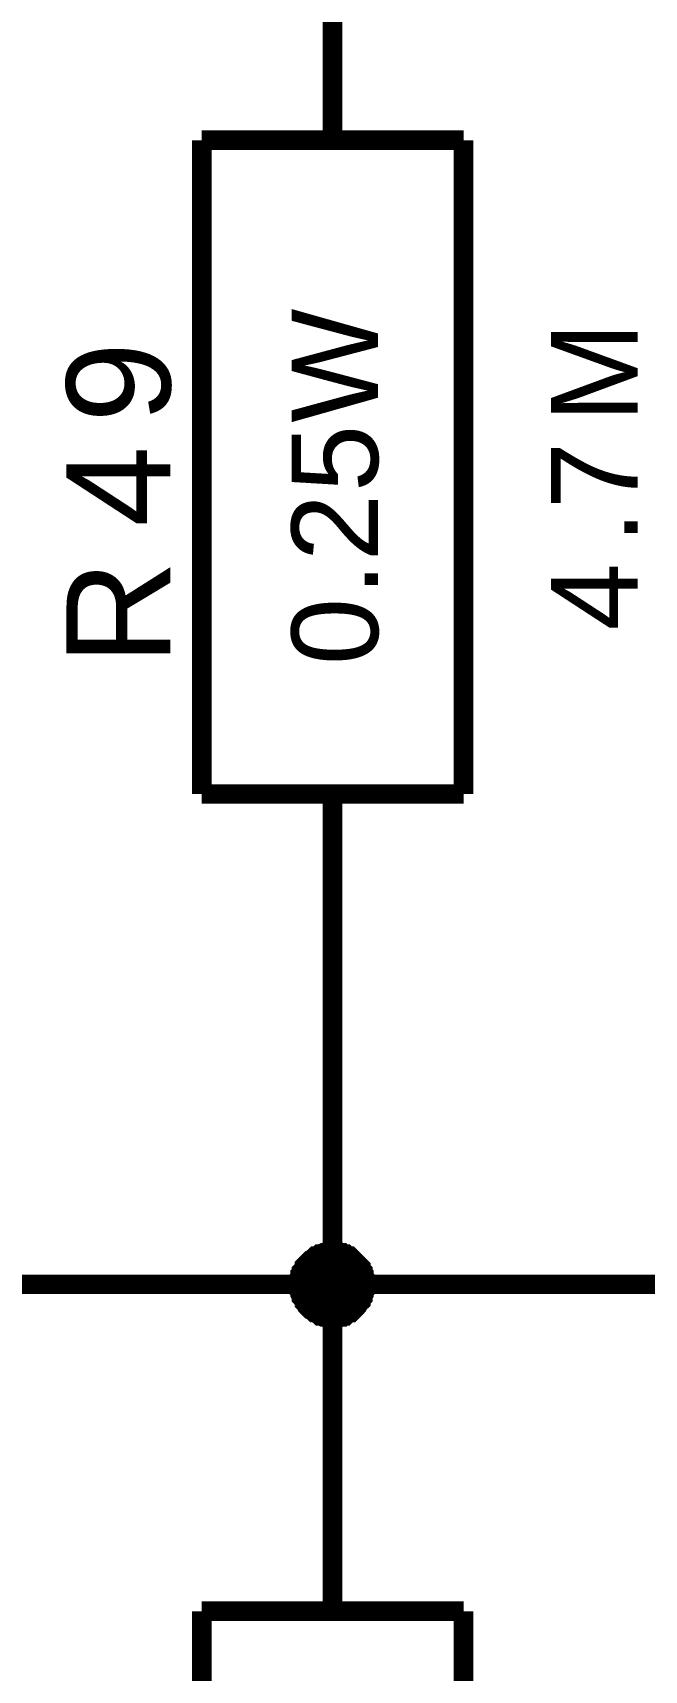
# Model space of a CAD drawing. Header units: millimetres. Extents: x -2024 to 917, y -725 to 13.
# Drawn here: x 397.53 to 406.88, y -192.19 to -167.14 of the extents above; entities that cross this region are included whole.
import ezdxf

# ---------------------------------------------------------------- set-up
doc = ezdxf.new("R2010")
doc.units = ezdxf.units.MM
doc.layers.add('Sheet', color=255, linetype='Continuous')
doc.styles.get("Standard").update_dxf_attribs({"font": 'arial.ttf'})

msp = doc.modelspace()

# ---------------------------------------------------------------- linework, layer by layer
at = {"layer": 'Sheet'}
for points, const_width in [([(402.115, -168.783), (402.115, -166.283)], 0.3), ([(400.113, -168.783), (404.118, -168.783)], 0.3), ([(400.113, -178.785), (400.113, -168.783)], 0.3), ([(404.118, -178.785), (404.118, -168.783)], 0.3), ([(400.113, -178.785), (404.118, -178.785)], 0.3), ([(402.115, -178.785), (402.115, -181.285)], 0.3), ([(402.115, -186.286), (402.115, -181.285)], 0.3), ([(401.602, -186.286), (401.602, -186.253), (401.602, -186.236), (401.602, -186.203), (401.619, -186.186), (401.619, -186.153), (401.619, -186.137), (401.636, -186.12), (401.636, -186.087), (401.652, -186.071), (401.669, -186.054), (401.685, -186.021), (401.685, -186.004), (401.702, -185.988), (401.718, -185.971), (401.735, -185.955), (401.751, -185.938), (401.768, -185.922), (401.784, -185.905), (401.818, -185.888), (401.834, -185.872), (401.851, -185.855), (401.867, -185.855), (401.9, -185.839), (401.917, -185.822), (401.933, -185.822), (401.967, -185.806), (401.983, -185.806), (402.016, -185.806), (402.033, -185.789), (402.066, -185.789), (402.082, -185.789), (402.115, -185.789)], 0.3), ([(401.602, -186.286), (401.602, -186.253), (401.602, -186.236), (401.602, -186.203), (401.619, -186.186), (401.619, -186.153), (401.619, -186.137), (401.636, -186.12), (401.636, -186.087), (401.652, -186.071), (401.669, -186.054), (401.685, -186.021), (401.685, -186.004), (401.702, -185.988), (401.718, -185.971), (401.735, -185.955), (401.751, -185.938), (401.768, -185.922), (401.784, -185.905), (401.818, -185.888), (401.834, -185.872), (401.851, -185.855), (401.867, -185.855), (401.9, -185.839), (401.917, -185.822), (401.933, -185.822), (401.967, -185.806), (401.983, -185.806), (402.016, -185.806), (402.033, -185.789), (402.066, -185.789), (402.082, -185.789), (402.115, -185.789)], 0.3), ([(401.602, -186.286), (401.602, -186.253), (401.602, -186.236), (401.602, -186.203), (401.619, -186.186), (401.619, -186.153), (401.619, -186.137), (401.636, -186.12), (401.636, -186.087), (401.652, -186.071), (401.669, -186.054), (401.685, -186.021), (401.685, -186.004), (401.702, -185.988), (401.718, -185.971), (401.735, -185.955), (401.751, -185.938), (401.768, -185.922), (401.784, -185.905), (401.818, -185.888), (401.834, -185.872), (401.851, -185.855), (401.867, -185.855), (401.9, -185.839), (401.917, -185.822), (401.933, -185.822), (401.967, -185.806), (401.983, -185.806), (402.016, -185.806), (402.033, -185.789), (402.066, -185.789), (402.082, -185.789), (402.115, -185.789)], 0.3), ([(401.602, -186.286), (401.602, -186.253), (401.602, -186.236), (401.602, -186.203), (401.619, -186.186), (401.619, -186.153), (401.619, -186.137), (401.636, -186.12), (401.636, -186.087), (401.652, -186.071), (401.669, -186.054), (401.685, -186.021), (401.685, -186.004), (401.702, -185.988), (401.718, -185.971), (401.735, -185.955), (401.751, -185.938), (401.768, -185.922), (401.784, -185.905), (401.818, -185.888), (401.834, -185.872), (401.851, -185.855), (401.867, -185.855), (401.9, -185.839), (401.917, -185.822), (401.933, -185.822), (401.967, -185.806), (401.983, -185.806), (402.016, -185.806), (402.033, -185.789), (402.066, -185.789), (402.082, -185.789), (402.115, -185.789)], 0.3), ([(401.602, -186.286), (401.602, -186.253), (401.602, -186.236), (401.602, -186.203), (401.619, -186.186), (401.619, -186.153), (401.619, -186.137), (401.636, -186.12), (401.636, -186.087), (401.652, -186.071), (401.669, -186.054), (401.685, -186.021), (401.685, -186.004), (401.702, -185.988), (401.718, -185.971), (401.735, -185.955), (401.751, -185.938), (401.768, -185.922), (401.784, -185.905), (401.818, -185.888), (401.834, -185.872), (401.851, -185.855), (401.867, -185.855), (401.9, -185.839), (401.917, -185.822), (401.933, -185.822), (401.967, -185.806), (401.983, -185.806), (402.016, -185.806), (402.033, -185.789), (402.066, -185.789), (402.082, -185.789), (402.115, -185.789)], 0.3), ([(401.602, -186.286), (401.602, -186.253), (401.602, -186.236), (401.602, -186.203), (401.619, -186.186), (401.619, -186.153), (401.619, -186.137), (401.636, -186.12), (401.636, -186.087), (401.652, -186.071), (401.669, -186.054), (401.685, -186.021), (401.685, -186.004), (401.702, -185.988), (401.718, -185.971), (401.735, -185.955), (401.751, -185.938), (401.768, -185.922), (401.784, -185.905), (401.818, -185.888), (401.834, -185.872), (401.851, -185.855), (401.867, -185.855), (401.9, -185.839), (401.917, -185.822), (401.933, -185.822), (401.967, -185.806), (401.983, -185.806), (402.016, -185.806), (402.033, -185.789), (402.066, -185.789), (402.082, -185.789), (402.115, -185.789)], 0.3), ([(401.602, -186.286), (401.602, -186.253), (401.602, -186.236), (401.602, -186.203), (401.619, -186.186), (401.619, -186.153), (401.619, -186.137), (401.636, -186.12), (401.636, -186.087), (401.652, -186.071), (401.669, -186.054), (401.685, -186.021), (401.685, -186.004), (401.702, -185.988), (401.718, -185.971), (401.735, -185.955), (401.751, -185.938), (401.768, -185.922), (401.784, -185.905), (401.818, -185.888), (401.834, -185.872), (401.851, -185.855), (401.867, -185.855), (401.9, -185.839), (401.917, -185.822), (401.933, -185.822), (401.967, -185.806), (401.983, -185.806), (402.016, -185.806), (402.033, -185.789), (402.066, -185.789), (402.082, -185.789), (402.115, -185.789)], 0.0991), ([(401.602, -186.286), (401.602, -186.253), (401.602, -186.236), (401.602, -186.203), (401.619, -186.186), (401.619, -186.153), (401.619, -186.137), (401.636, -186.12), (401.636, -186.087), (401.652, -186.071), (401.669, -186.054), (401.685, -186.021), (401.685, -186.004), (401.702, -185.988), (401.718, -185.971), (401.735, -185.955), (401.751, -185.938), (401.768, -185.922), (401.784, -185.905), (401.818, -185.888), (401.834, -185.872), (401.851, -185.855), (401.867, -185.855), (401.9, -185.839), (401.917, -185.822), (401.933, -185.822), (401.967, -185.806), (401.983, -185.806), (402.016, -185.806), (402.033, -185.789), (402.066, -185.789), (402.082, -185.789), (402.115, -185.789)], 0.0991), ([(401.602, -186.286), (401.602, -186.253), (401.602, -186.236), (401.602, -186.203), (401.619, -186.186), (401.619, -186.153), (401.619, -186.137), (401.636, -186.12), (401.636, -186.087), (401.652, -186.071), (401.669, -186.054), (401.685, -186.021), (401.685, -186.004), (401.702, -185.988), (401.718, -185.971), (401.735, -185.955), (401.751, -185.938), (401.768, -185.922), (401.784, -185.905), (401.818, -185.888), (401.834, -185.872), (401.851, -185.855), (401.867, -185.855), (401.9, -185.839), (401.917, -185.822), (401.933, -185.822), (401.967, -185.806), (401.983, -185.806), (402.016, -185.806), (402.033, -185.789), (402.066, -185.789), (402.082, -185.789), (402.115, -185.789)], 0.0991), ([(401.602, -186.286), (401.602, -186.253), (401.602, -186.236), (401.602, -186.203), (401.619, -186.186), (401.619, -186.153), (401.619, -186.137), (401.636, -186.12), (401.636, -186.087), (401.652, -186.071), (401.669, -186.054), (401.685, -186.021), (401.685, -186.004), (401.702, -185.988), (401.718, -185.971), (401.735, -185.955), (401.751, -185.938), (401.768, -185.922), (401.784, -185.905), (401.818, -185.888), (401.834, -185.872), (401.851, -185.855), (401.867, -185.855), (401.9, -185.839), (401.917, -185.822), (401.933, -185.822), (401.967, -185.806), (401.983, -185.806), (402.016, -185.806), (402.033, -185.789), (402.066, -185.789), (402.082, -185.789), (402.115, -185.789)], 0.0991), ([(401.602, -186.286), (401.602, -186.253), (401.602, -186.236), (401.602, -186.203), (401.619, -186.186), (401.619, -186.153), (401.619, -186.137), (401.636, -186.12), (401.636, -186.087), (401.652, -186.071), (401.669, -186.054), (401.685, -186.021), (401.685, -186.004), (401.702, -185.988), (401.718, -185.971), (401.735, -185.955), (401.751, -185.938), (401.768, -185.922), (401.784, -185.905), (401.818, -185.888), (401.834, -185.872), (401.851, -185.855), (401.867, -185.855), (401.9, -185.839), (401.917, -185.822), (401.933, -185.822), (401.967, -185.806), (401.983, -185.806), (402.016, -185.806), (402.033, -185.789), (402.066, -185.789), (402.082, -185.789), (402.115, -185.789)], 0.0991), ([(401.602, -186.286), (401.602, -186.253), (401.602, -186.236), (401.602, -186.203), (401.619, -186.186), (401.619, -186.153), (401.619, -186.137), (401.636, -186.12), (401.636, -186.087), (401.652, -186.071), (401.669, -186.054), (401.685, -186.021), (401.685, -186.004), (401.702, -185.988), (401.718, -185.971), (401.735, -185.955), (401.751, -185.938), (401.768, -185.922), (401.784, -185.905), (401.818, -185.888), (401.834, -185.872), (401.851, -185.855), (401.867, -185.855), (401.9, -185.839), (401.917, -185.822), (401.933, -185.822), (401.967, -185.806), (401.983, -185.806), (402.016, -185.806), (402.033, -185.789), (402.066, -185.789), (402.082, -185.789), (402.115, -185.789)], 0.0991), ([(402.115, -185.789), (402.115, -185.789)], 0.3), ([(402.115, -185.789), (402.149, -185.789), (402.165, -185.789), (402.198, -185.789), (402.215, -185.806), (402.248, -185.806), (402.264, -185.806), (402.281, -185.822), (402.314, -185.822), (402.331, -185.839), (402.347, -185.855), (402.38, -185.855), (402.397, -185.872), (402.413, -185.888), (402.43, -185.905), (402.447, -185.922), (402.463, -185.938), (402.48, -185.955), (402.496, -185.971), (402.513, -185.988), (402.529, -186.004), (402.546, -186.021), (402.546, -186.054), (402.562, -186.071), (402.579, -186.087), (402.579, -186.12), (402.595, -186.137), (402.595, -186.153), (402.595, -186.186), (402.612, -186.203), (402.612, -186.236), (402.612, -186.253), (402.612, -186.286)], 0.3), ([(402.115, -185.789), (402.115, -185.789)], 0.3), ([(402.115, -185.789), (402.149, -185.789), (402.165, -185.789), (402.198, -185.789), (402.215, -185.806), (402.248, -185.806), (402.264, -185.806), (402.281, -185.822), (402.314, -185.822), (402.331, -185.839), (402.347, -185.855), (402.38, -185.855), (402.397, -185.872), (402.413, -185.888), (402.43, -185.905), (402.447, -185.922), (402.463, -185.938), (402.48, -185.955), (402.496, -185.971), (402.513, -185.988), (402.529, -186.004), (402.546, -186.021), (402.546, -186.054), (402.562, -186.071), (402.579, -186.087), (402.579, -186.12), (402.595, -186.137), (402.595, -186.153), (402.595, -186.186), (402.612, -186.203), (402.612, -186.236), (402.612, -186.253), (402.612, -186.286)], 0.3), ([(402.115, -185.789), (402.115, -185.789)], 0.3), ([(402.115, -185.789), (402.149, -185.789), (402.165, -185.789), (402.198, -185.789), (402.215, -185.806), (402.248, -185.806), (402.264, -185.806), (402.281, -185.822), (402.314, -185.822), (402.331, -185.839), (402.347, -185.855), (402.38, -185.855), (402.397, -185.872), (402.413, -185.888), (402.43, -185.905), (402.447, -185.922), (402.463, -185.938), (402.48, -185.955), (402.496, -185.971), (402.513, -185.988), (402.529, -186.004), (402.546, -186.021), (402.546, -186.054), (402.562, -186.071), (402.579, -186.087), (402.579, -186.12), (402.595, -186.137), (402.595, -186.153), (402.595, -186.186), (402.612, -186.203), (402.612, -186.236), (402.612, -186.253), (402.612, -186.286)], 0.3), ([(402.115, -185.789), (402.115, -185.789)], 0.3), ([(402.115, -185.789), (402.149, -185.789), (402.165, -185.789), (402.198, -185.789), (402.215, -185.806), (402.248, -185.806), (402.264, -185.806), (402.281, -185.822), (402.314, -185.822), (402.331, -185.839), (402.347, -185.855), (402.38, -185.855), (402.397, -185.872), (402.413, -185.888), (402.43, -185.905), (402.447, -185.922), (402.463, -185.938), (402.48, -185.955), (402.496, -185.971), (402.513, -185.988), (402.529, -186.004), (402.546, -186.021), (402.546, -186.054), (402.562, -186.071), (402.579, -186.087), (402.579, -186.12), (402.595, -186.137), (402.595, -186.153), (402.595, -186.186), (402.612, -186.203), (402.612, -186.236), (402.612, -186.253), (402.612, -186.286)], 0.3), ([(402.115, -185.789), (402.115, -185.789)], 0.3), ([(402.115, -185.789), (402.149, -185.789), (402.165, -185.789), (402.198, -185.789), (402.215, -185.806), (402.248, -185.806), (402.264, -185.806), (402.281, -185.822), (402.314, -185.822), (402.331, -185.839), (402.347, -185.855), (402.38, -185.855), (402.397, -185.872), (402.413, -185.888), (402.43, -185.905), (402.447, -185.922), (402.463, -185.938), (402.48, -185.955), (402.496, -185.971), (402.513, -185.988), (402.529, -186.004), (402.546, -186.021), (402.546, -186.054), (402.562, -186.071), (402.579, -186.087), (402.579, -186.12), (402.595, -186.137), (402.595, -186.153), (402.595, -186.186), (402.612, -186.203), (402.612, -186.236), (402.612, -186.253), (402.612, -186.286)], 0.3), ([(402.115, -185.789), (402.115, -185.789)], 0.3), ([(402.115, -185.789), (402.149, -185.789), (402.165, -185.789), (402.198, -185.789), (402.215, -185.806), (402.248, -185.806), (402.264, -185.806), (402.281, -185.822), (402.314, -185.822), (402.331, -185.839), (402.347, -185.855), (402.38, -185.855), (402.397, -185.872), (402.413, -185.888), (402.43, -185.905), (402.447, -185.922), (402.463, -185.938), (402.48, -185.955), (402.496, -185.971), (402.513, -185.988), (402.529, -186.004), (402.546, -186.021), (402.546, -186.054), (402.562, -186.071), (402.579, -186.087), (402.579, -186.12), (402.595, -186.137), (402.595, -186.153), (402.595, -186.186), (402.612, -186.203), (402.612, -186.236), (402.612, -186.253), (402.612, -186.286)], 0.3), ([(402.115, -185.789), (402.115, -185.789)], 0.0991), ([(402.115, -185.789), (402.149, -185.789), (402.165, -185.789), (402.198, -185.789), (402.215, -185.806), (402.248, -185.806), (402.264, -185.806), (402.281, -185.822), (402.314, -185.822), (402.331, -185.839), (402.347, -185.855), (402.38, -185.855), (402.397, -185.872), (402.413, -185.888), (402.43, -185.905), (402.447, -185.922), (402.463, -185.938), (402.48, -185.955), (402.496, -185.971), (402.513, -185.988), (402.529, -186.004), (402.546, -186.021), (402.546, -186.054), (402.562, -186.071), (402.579, -186.087), (402.579, -186.12), (402.595, -186.137), (402.595, -186.153), (402.595, -186.186), (402.612, -186.203), (402.612, -186.236), (402.612, -186.253), (402.612, -186.286)], 0.0991), ([(402.115, -185.789), (402.115, -185.789)], 0.0991), ([(402.115, -185.789), (402.149, -185.789), (402.165, -185.789), (402.198, -185.789), (402.215, -185.806), (402.248, -185.806), (402.264, -185.806), (402.281, -185.822), (402.314, -185.822), (402.331, -185.839), (402.347, -185.855), (402.38, -185.855), (402.397, -185.872), (402.413, -185.888), (402.43, -185.905), (402.447, -185.922), (402.463, -185.938), (402.48, -185.955), (402.496, -185.971), (402.513, -185.988), (402.529, -186.004), (402.546, -186.021), (402.546, -186.054), (402.562, -186.071), (402.579, -186.087), (402.579, -186.12), (402.595, -186.137), (402.595, -186.153), (402.595, -186.186), (402.612, -186.203), (402.612, -186.236), (402.612, -186.253), (402.612, -186.286)], 0.0991), ([(402.115, -185.789), (402.115, -185.789)], 0.0991), ([(402.115, -185.789), (402.149, -185.789), (402.165, -185.789), (402.198, -185.789), (402.215, -185.806), (402.248, -185.806), (402.264, -185.806), (402.281, -185.822), (402.314, -185.822), (402.331, -185.839), (402.347, -185.855), (402.38, -185.855), (402.397, -185.872), (402.413, -185.888), (402.43, -185.905), (402.447, -185.922), (402.463, -185.938), (402.48, -185.955), (402.496, -185.971), (402.513, -185.988), (402.529, -186.004), (402.546, -186.021), (402.546, -186.054), (402.562, -186.071), (402.579, -186.087), (402.579, -186.12), (402.595, -186.137), (402.595, -186.153), (402.595, -186.186), (402.612, -186.203), (402.612, -186.236), (402.612, -186.253), (402.612, -186.286)], 0.0991), ([(402.115, -185.789), (402.115, -185.789)], 0.0991), ([(402.115, -185.789), (402.149, -185.789), (402.165, -185.789), (402.198, -185.789), (402.215, -185.806), (402.248, -185.806), (402.264, -185.806), (402.281, -185.822), (402.314, -185.822), (402.331, -185.839), (402.347, -185.855), (402.38, -185.855), (402.397, -185.872), (402.413, -185.888), (402.43, -185.905), (402.447, -185.922), (402.463, -185.938), (402.48, -185.955), (402.496, -185.971), (402.513, -185.988), (402.529, -186.004), (402.546, -186.021), (402.546, -186.054), (402.562, -186.071), (402.579, -186.087), (402.579, -186.12), (402.595, -186.137), (402.595, -186.153), (402.595, -186.186), (402.612, -186.203), (402.612, -186.236), (402.612, -186.253), (402.612, -186.286)], 0.0991), ([(402.115, -185.789), (402.115, -185.789)], 0.0991), ([(402.115, -185.789), (402.149, -185.789), (402.165, -185.789), (402.198, -185.789), (402.215, -185.806), (402.248, -185.806), (402.264, -185.806), (402.281, -185.822), (402.314, -185.822), (402.331, -185.839), (402.347, -185.855), (402.38, -185.855), (402.397, -185.872), (402.413, -185.888), (402.43, -185.905), (402.447, -185.922), (402.463, -185.938), (402.48, -185.955), (402.496, -185.971), (402.513, -185.988), (402.529, -186.004), (402.546, -186.021), (402.546, -186.054), (402.562, -186.071), (402.579, -186.087), (402.579, -186.12), (402.595, -186.137), (402.595, -186.153), (402.595, -186.186), (402.612, -186.203), (402.612, -186.236), (402.612, -186.253), (402.612, -186.286)], 0.0991), ([(402.115, -185.789), (402.115, -185.789)], 0.0991), ([(402.115, -185.789), (402.149, -185.789), (402.165, -185.789), (402.198, -185.789), (402.215, -185.806), (402.248, -185.806), (402.264, -185.806), (402.281, -185.822), (402.314, -185.822), (402.331, -185.839), (402.347, -185.855), (402.38, -185.855), (402.397, -185.872), (402.413, -185.888), (402.43, -185.905), (402.447, -185.922), (402.463, -185.938), (402.48, -185.955), (402.496, -185.971), (402.513, -185.988), (402.529, -186.004), (402.546, -186.021), (402.546, -186.054), (402.562, -186.071), (402.579, -186.087), (402.579, -186.12), (402.595, -186.137), (402.595, -186.153), (402.595, -186.186), (402.612, -186.203), (402.612, -186.236), (402.612, -186.253), (402.612, -186.286)], 0.0991), ([(397.117, -186.286), (399.616, -186.286)], 0.3), ([(412.112, -186.286), (402.115, -186.286), (399.616, -186.286)], 0.3), ([(402.115, -186.799), (402.082, -186.799), (402.066, -186.799), (402.033, -186.799), (402.016, -186.783), (401.983, -186.783), (401.967, -186.783), (401.933, -186.766), (401.917, -186.766), (401.9, -186.749), (401.867, -186.733), (401.851, -186.716), (401.834, -186.716), (401.818, -186.7), (401.784, -186.683), (401.768, -186.667), (401.751, -186.65), (401.735, -186.634), (401.718, -186.617), (401.702, -186.584), (401.685, -186.567), (401.685, -186.551), (401.669, -186.534), (401.652, -186.501), (401.636, -186.485), (401.636, -186.468), (401.619, -186.435), (401.619, -186.418), (401.619, -186.385), (401.602, -186.369), (401.602, -186.335), (401.602, -186.319), (401.602, -186.286)], 0.3), ([(401.602, -186.286), (401.602, -186.286)], 0.3), ([(402.115, -186.799), (402.082, -186.799), (402.066, -186.799), (402.033, -186.799), (402.016, -186.783), (401.983, -186.783), (401.967, -186.783), (401.933, -186.766), (401.917, -186.766), (401.9, -186.749), (401.867, -186.733), (401.851, -186.716), (401.834, -186.716), (401.818, -186.7), (401.784, -186.683), (401.768, -186.667), (401.751, -186.65), (401.735, -186.634), (401.718, -186.617), (401.702, -186.584), (401.685, -186.567), (401.685, -186.551), (401.669, -186.534), (401.652, -186.501), (401.636, -186.485), (401.636, -186.468), (401.619, -186.435), (401.619, -186.418), (401.619, -186.385), (401.602, -186.369), (401.602, -186.335), (401.602, -186.319), (401.602, -186.286)], 0.3), ([(401.602, -186.286), (401.602, -186.286)], 0.3), ([(402.115, -186.799), (402.082, -186.799), (402.066, -186.799), (402.033, -186.799), (402.016, -186.783), (401.983, -186.783), (401.967, -186.783), (401.933, -186.766), (401.917, -186.766), (401.9, -186.749), (401.867, -186.733), (401.851, -186.716), (401.834, -186.716), (401.818, -186.7), (401.784, -186.683), (401.768, -186.667), (401.751, -186.65), (401.735, -186.634), (401.718, -186.617), (401.702, -186.584), (401.685, -186.567), (401.685, -186.551), (401.669, -186.534), (401.652, -186.501), (401.636, -186.485), (401.636, -186.468), (401.619, -186.435), (401.619, -186.418), (401.619, -186.385), (401.602, -186.369), (401.602, -186.335), (401.602, -186.319), (401.602, -186.286)], 0.3), ([(401.602, -186.286), (401.602, -186.286)], 0.3), ([(402.115, -186.799), (402.082, -186.799), (402.066, -186.799), (402.033, -186.799), (402.016, -186.783), (401.983, -186.783), (401.967, -186.783), (401.933, -186.766), (401.917, -186.766), (401.9, -186.749), (401.867, -186.733), (401.851, -186.716), (401.834, -186.716), (401.818, -186.7), (401.784, -186.683), (401.768, -186.667), (401.751, -186.65), (401.735, -186.634), (401.718, -186.617), (401.702, -186.584), (401.685, -186.567), (401.685, -186.551), (401.669, -186.534), (401.652, -186.501), (401.636, -186.485), (401.636, -186.468), (401.619, -186.435), (401.619, -186.418), (401.619, -186.385), (401.602, -186.369), (401.602, -186.335), (401.602, -186.319), (401.602, -186.286)], 0.3), ([(401.602, -186.286), (401.602, -186.286)], 0.3), ([(402.115, -186.799), (402.082, -186.799), (402.066, -186.799), (402.033, -186.799), (402.016, -186.783), (401.983, -186.783), (401.967, -186.783), (401.933, -186.766), (401.917, -186.766), (401.9, -186.749), (401.867, -186.733), (401.851, -186.716), (401.834, -186.716), (401.818, -186.7), (401.784, -186.683), (401.768, -186.667), (401.751, -186.65), (401.735, -186.634), (401.718, -186.617), (401.702, -186.584), (401.685, -186.567), (401.685, -186.551), (401.669, -186.534), (401.652, -186.501), (401.636, -186.485), (401.636, -186.468), (401.619, -186.435), (401.619, -186.418), (401.619, -186.385), (401.602, -186.369), (401.602, -186.335), (401.602, -186.319), (401.602, -186.286)], 0.3), ([(401.602, -186.286), (401.602, -186.286)], 0.3), ([(402.115, -186.799), (402.082, -186.799), (402.066, -186.799), (402.033, -186.799), (402.016, -186.783), (401.983, -186.783), (401.967, -186.783), (401.933, -186.766), (401.917, -186.766), (401.9, -186.749), (401.867, -186.733), (401.851, -186.716), (401.834, -186.716), (401.818, -186.7), (401.784, -186.683), (401.768, -186.667), (401.751, -186.65), (401.735, -186.634), (401.718, -186.617), (401.702, -186.584), (401.685, -186.567), (401.685, -186.551), (401.669, -186.534), (401.652, -186.501), (401.636, -186.485), (401.636, -186.468), (401.619, -186.435), (401.619, -186.418), (401.619, -186.385), (401.602, -186.369), (401.602, -186.335), (401.602, -186.319), (401.602, -186.286)], 0.3), ([(401.602, -186.286), (401.602, -186.286)], 0.3), ([(402.115, -186.799), (402.082, -186.799), (402.066, -186.799), (402.033, -186.799), (402.016, -186.783), (401.983, -186.783), (401.967, -186.783), (401.933, -186.766), (401.917, -186.766), (401.9, -186.749), (401.867, -186.733), (401.851, -186.716), (401.834, -186.716), (401.818, -186.7), (401.784, -186.683), (401.768, -186.667), (401.751, -186.65), (401.735, -186.634), (401.718, -186.617), (401.702, -186.584), (401.685, -186.567), (401.685, -186.551), (401.669, -186.534), (401.652, -186.501), (401.636, -186.485), (401.636, -186.468), (401.619, -186.435), (401.619, -186.418), (401.619, -186.385), (401.602, -186.369), (401.602, -186.335), (401.602, -186.319), (401.602, -186.286)], 0.0991), ([(401.602, -186.286), (401.602, -186.286)], 0.0991), ([(402.115, -186.799), (402.082, -186.799), (402.066, -186.799), (402.033, -186.799), (402.016, -186.783), (401.983, -186.783), (401.967, -186.783), (401.933, -186.766), (401.917, -186.766), (401.9, -186.749), (401.867, -186.733), (401.851, -186.716), (401.834, -186.716), (401.818, -186.7), (401.784, -186.683), (401.768, -186.667), (401.751, -186.65), (401.735, -186.634), (401.718, -186.617), (401.702, -186.584), (401.685, -186.567), (401.685, -186.551), (401.669, -186.534), (401.652, -186.501), (401.636, -186.485), (401.636, -186.468), (401.619, -186.435), (401.619, -186.418), (401.619, -186.385), (401.602, -186.369), (401.602, -186.335), (401.602, -186.319), (401.602, -186.286)], 0.0991), ([(401.602, -186.286), (401.602, -186.286)], 0.0991), ([(402.115, -186.799), (402.082, -186.799), (402.066, -186.799), (402.033, -186.799), (402.016, -186.783), (401.983, -186.783), (401.967, -186.783), (401.933, -186.766), (401.917, -186.766), (401.9, -186.749), (401.867, -186.733), (401.851, -186.716), (401.834, -186.716), (401.818, -186.7), (401.784, -186.683), (401.768, -186.667), (401.751, -186.65), (401.735, -186.634), (401.718, -186.617), (401.702, -186.584), (401.685, -186.567), (401.685, -186.551), (401.669, -186.534), (401.652, -186.501), (401.636, -186.485), (401.636, -186.468), (401.619, -186.435), (401.619, -186.418), (401.619, -186.385), (401.602, -186.369), (401.602, -186.335), (401.602, -186.319), (401.602, -186.286)], 0.0991), ([(401.602, -186.286), (401.602, -186.286)], 0.0991), ([(402.115, -186.799), (402.082, -186.799), (402.066, -186.799), (402.033, -186.799), (402.016, -186.783), (401.983, -186.783), (401.967, -186.783), (401.933, -186.766), (401.917, -186.766), (401.9, -186.749), (401.867, -186.733), (401.851, -186.716), (401.834, -186.716), (401.818, -186.7), (401.784, -186.683), (401.768, -186.667), (401.751, -186.65), (401.735, -186.634), (401.718, -186.617), (401.702, -186.584), (401.685, -186.567), (401.685, -186.551), (401.669, -186.534), (401.652, -186.501), (401.636, -186.485), (401.636, -186.468), (401.619, -186.435), (401.619, -186.418), (401.619, -186.385), (401.602, -186.369), (401.602, -186.335), (401.602, -186.319), (401.602, -186.286)], 0.0991), ([(401.602, -186.286), (401.602, -186.286)], 0.0991), ([(402.115, -186.799), (402.082, -186.799), (402.066, -186.799), (402.033, -186.799), (402.016, -186.783), (401.983, -186.783), (401.967, -186.783), (401.933, -186.766), (401.917, -186.766), (401.9, -186.749), (401.867, -186.733), (401.851, -186.716), (401.834, -186.716), (401.818, -186.7), (401.784, -186.683), (401.768, -186.667), (401.751, -186.65), (401.735, -186.634), (401.718, -186.617), (401.702, -186.584), (401.685, -186.567), (401.685, -186.551), (401.669, -186.534), (401.652, -186.501), (401.636, -186.485), (401.636, -186.468), (401.619, -186.435), (401.619, -186.418), (401.619, -186.385), (401.602, -186.369), (401.602, -186.335), (401.602, -186.319), (401.602, -186.286)], 0.0991), ([(401.602, -186.286), (401.602, -186.286)], 0.0991), ([(402.115, -186.799), (402.082, -186.799), (402.066, -186.799), (402.033, -186.799), (402.016, -186.783), (401.983, -186.783), (401.967, -186.783), (401.933, -186.766), (401.917, -186.766), (401.9, -186.749), (401.867, -186.733), (401.851, -186.716), (401.834, -186.716), (401.818, -186.7), (401.784, -186.683), (401.768, -186.667), (401.751, -186.65), (401.735, -186.634), (401.718, -186.617), (401.702, -186.584), (401.685, -186.567), (401.685, -186.551), (401.669, -186.534), (401.652, -186.501), (401.636, -186.485), (401.636, -186.468), (401.619, -186.435), (401.619, -186.418), (401.619, -186.385), (401.602, -186.369), (401.602, -186.335), (401.602, -186.319), (401.602, -186.286)], 0.0991), ([(401.602, -186.286), (401.602, -186.286)], 0.0991), ([(402.115, -186.286), (402.115, -188.786)], 0.3), ([(402.612, -186.286), (402.612, -186.319), (402.612, -186.335), (402.612, -186.369), (402.595, -186.385), (402.595, -186.418), (402.595, -186.435), (402.579, -186.468), (402.579, -186.485), (402.562, -186.501), (402.546, -186.534), (402.546, -186.551), (402.529, -186.567), (402.513, -186.584), (402.496, -186.617), (402.48, -186.634), (402.463, -186.65), (402.447, -186.667), (402.43, -186.683), (402.413, -186.7), (402.397, -186.716), (402.38, -186.716), (402.347, -186.733), (402.331, -186.749), (402.314, -186.766), (402.281, -186.766), (402.264, -186.783), (402.248, -186.783), (402.215, -186.783), (402.198, -186.799), (402.165, -186.799), (402.149, -186.799), (402.115, -186.799)], 0.3), ([(402.612, -186.286), (402.612, -186.319), (402.612, -186.335), (402.612, -186.369), (402.595, -186.385), (402.595, -186.418), (402.595, -186.435), (402.579, -186.468), (402.579, -186.485), (402.562, -186.501), (402.546, -186.534), (402.546, -186.551), (402.529, -186.567), (402.513, -186.584), (402.496, -186.617), (402.48, -186.634), (402.463, -186.65), (402.447, -186.667), (402.43, -186.683), (402.413, -186.7), (402.397, -186.716), (402.38, -186.716), (402.347, -186.733), (402.331, -186.749), (402.314, -186.766), (402.281, -186.766), (402.264, -186.783), (402.248, -186.783), (402.215, -186.783), (402.198, -186.799), (402.165, -186.799), (402.149, -186.799), (402.115, -186.799)], 0.3), ([(402.612, -186.286), (402.612, -186.319), (402.612, -186.335), (402.612, -186.369), (402.595, -186.385), (402.595, -186.418), (402.595, -186.435), (402.579, -186.468), (402.579, -186.485), (402.562, -186.501), (402.546, -186.534), (402.546, -186.551), (402.529, -186.567), (402.513, -186.584), (402.496, -186.617), (402.48, -186.634), (402.463, -186.65), (402.447, -186.667), (402.43, -186.683), (402.413, -186.7), (402.397, -186.716), (402.38, -186.716), (402.347, -186.733), (402.331, -186.749), (402.314, -186.766), (402.281, -186.766), (402.264, -186.783), (402.248, -186.783), (402.215, -186.783), (402.198, -186.799), (402.165, -186.799), (402.149, -186.799), (402.115, -186.799)], 0.3), ([(402.612, -186.286), (402.612, -186.319), (402.612, -186.335), (402.612, -186.369), (402.595, -186.385), (402.595, -186.418), (402.595, -186.435), (402.579, -186.468), (402.579, -186.485), (402.562, -186.501), (402.546, -186.534), (402.546, -186.551), (402.529, -186.567), (402.513, -186.584), (402.496, -186.617), (402.48, -186.634), (402.463, -186.65), (402.447, -186.667), (402.43, -186.683), (402.413, -186.7), (402.397, -186.716), (402.38, -186.716), (402.347, -186.733), (402.331, -186.749), (402.314, -186.766), (402.281, -186.766), (402.264, -186.783), (402.248, -186.783), (402.215, -186.783), (402.198, -186.799), (402.165, -186.799), (402.149, -186.799), (402.115, -186.799)], 0.3), ([(402.612, -186.286), (402.612, -186.319), (402.612, -186.335), (402.612, -186.369), (402.595, -186.385), (402.595, -186.418), (402.595, -186.435), (402.579, -186.468), (402.579, -186.485), (402.562, -186.501), (402.546, -186.534), (402.546, -186.551), (402.529, -186.567), (402.513, -186.584), (402.496, -186.617), (402.48, -186.634), (402.463, -186.65), (402.447, -186.667), (402.43, -186.683), (402.413, -186.7), (402.397, -186.716), (402.38, -186.716), (402.347, -186.733), (402.331, -186.749), (402.314, -186.766), (402.281, -186.766), (402.264, -186.783), (402.248, -186.783), (402.215, -186.783), (402.198, -186.799), (402.165, -186.799), (402.149, -186.799), (402.115, -186.799)], 0.3), ([(402.612, -186.286), (402.612, -186.319), (402.612, -186.335), (402.612, -186.369), (402.595, -186.385), (402.595, -186.418), (402.595, -186.435), (402.579, -186.468), (402.579, -186.485), (402.562, -186.501), (402.546, -186.534), (402.546, -186.551), (402.529, -186.567), (402.513, -186.584), (402.496, -186.617), (402.48, -186.634), (402.463, -186.65), (402.447, -186.667), (402.43, -186.683), (402.413, -186.7), (402.397, -186.716), (402.38, -186.716), (402.347, -186.733), (402.331, -186.749), (402.314, -186.766), (402.281, -186.766), (402.264, -186.783), (402.248, -186.783), (402.215, -186.783), (402.198, -186.799), (402.165, -186.799), (402.149, -186.799), (402.115, -186.799)], 0.3), ([(402.612, -186.286), (402.612, -186.319), (402.612, -186.335), (402.612, -186.369), (402.595, -186.385), (402.595, -186.418), (402.595, -186.435), (402.579, -186.468), (402.579, -186.485), (402.562, -186.501), (402.546, -186.534), (402.546, -186.551), (402.529, -186.567), (402.513, -186.584), (402.496, -186.617), (402.48, -186.634), (402.463, -186.65), (402.447, -186.667), (402.43, -186.683), (402.413, -186.7), (402.397, -186.716), (402.38, -186.716), (402.347, -186.733), (402.331, -186.749), (402.314, -186.766), (402.281, -186.766), (402.264, -186.783), (402.248, -186.783), (402.215, -186.783), (402.198, -186.799), (402.165, -186.799), (402.149, -186.799), (402.115, -186.799)], 0.0991), ([(402.612, -186.286), (402.612, -186.319), (402.612, -186.335), (402.612, -186.369), (402.595, -186.385), (402.595, -186.418), (402.595, -186.435), (402.579, -186.468), (402.579, -186.485), (402.562, -186.501), (402.546, -186.534), (402.546, -186.551), (402.529, -186.567), (402.513, -186.584), (402.496, -186.617), (402.48, -186.634), (402.463, -186.65), (402.447, -186.667), (402.43, -186.683), (402.413, -186.7), (402.397, -186.716), (402.38, -186.716), (402.347, -186.733), (402.331, -186.749), (402.314, -186.766), (402.281, -186.766), (402.264, -186.783), (402.248, -186.783), (402.215, -186.783), (402.198, -186.799), (402.165, -186.799), (402.149, -186.799), (402.115, -186.799)], 0.0991), ([(402.612, -186.286), (402.612, -186.319), (402.612, -186.335), (402.612, -186.369), (402.595, -186.385), (402.595, -186.418), (402.595, -186.435), (402.579, -186.468), (402.579, -186.485), (402.562, -186.501), (402.546, -186.534), (402.546, -186.551), (402.529, -186.567), (402.513, -186.584), (402.496, -186.617), (402.48, -186.634), (402.463, -186.65), (402.447, -186.667), (402.43, -186.683), (402.413, -186.7), (402.397, -186.716), (402.38, -186.716), (402.347, -186.733), (402.331, -186.749), (402.314, -186.766), (402.281, -186.766), (402.264, -186.783), (402.248, -186.783), (402.215, -186.783), (402.198, -186.799), (402.165, -186.799), (402.149, -186.799), (402.115, -186.799)], 0.0991), ([(402.612, -186.286), (402.612, -186.319), (402.612, -186.335), (402.612, -186.369), (402.595, -186.385), (402.595, -186.418), (402.595, -186.435), (402.579, -186.468), (402.579, -186.485), (402.562, -186.501), (402.546, -186.534), (402.546, -186.551), (402.529, -186.567), (402.513, -186.584), (402.496, -186.617), (402.48, -186.634), (402.463, -186.65), (402.447, -186.667), (402.43, -186.683), (402.413, -186.7), (402.397, -186.716), (402.38, -186.716), (402.347, -186.733), (402.331, -186.749), (402.314, -186.766), (402.281, -186.766), (402.264, -186.783), (402.248, -186.783), (402.215, -186.783), (402.198, -186.799), (402.165, -186.799), (402.149, -186.799), (402.115, -186.799)], 0.0991), ([(402.612, -186.286), (402.612, -186.319), (402.612, -186.335), (402.612, -186.369), (402.595, -186.385), (402.595, -186.418), (402.595, -186.435), (402.579, -186.468), (402.579, -186.485), (402.562, -186.501), (402.546, -186.534), (402.546, -186.551), (402.529, -186.567), (402.513, -186.584), (402.496, -186.617), (402.48, -186.634), (402.463, -186.65), (402.447, -186.667), (402.43, -186.683), (402.413, -186.7), (402.397, -186.716), (402.38, -186.716), (402.347, -186.733), (402.331, -186.749), (402.314, -186.766), (402.281, -186.766), (402.264, -186.783), (402.248, -186.783), (402.215, -186.783), (402.198, -186.799), (402.165, -186.799), (402.149, -186.799), (402.115, -186.799)], 0.0991), ([(402.612, -186.286), (402.612, -186.319), (402.612, -186.335), (402.612, -186.369), (402.595, -186.385), (402.595, -186.418), (402.595, -186.435), (402.579, -186.468), (402.579, -186.485), (402.562, -186.501), (402.546, -186.534), (402.546, -186.551), (402.529, -186.567), (402.513, -186.584), (402.496, -186.617), (402.48, -186.634), (402.463, -186.65), (402.447, -186.667), (402.43, -186.683), (402.413, -186.7), (402.397, -186.716), (402.38, -186.716), (402.347, -186.733), (402.331, -186.749), (402.314, -186.766), (402.281, -186.766), (402.264, -186.783), (402.248, -186.783), (402.215, -186.783), (402.198, -186.799), (402.165, -186.799), (402.149, -186.799), (402.115, -186.799)], 0.0991), ([(402.612, -186.286), (402.612, -186.286), (402.612, -186.286), (402.612, -186.286), (402.612, -186.286), (402.612, -186.286), (402.612, -186.286), (402.612, -186.286), (402.612, -186.286), (402.612, -186.286), (402.612, -186.286), (402.612, -186.286), (402.612, -186.286), (402.612, -186.286), (402.612, -186.286), (402.612, -186.286), (402.612, -186.286), (402.612, -186.286), (402.612, -186.286), (402.612, -186.286), (402.612, -186.286), (402.612, -186.286), (402.612, -186.286), (402.612, -186.286), (402.612, -186.286), (402.612, -186.286), (402.612, -186.286), (402.612, -186.286), (402.612, -186.286), (402.612, -186.286), (402.612, -186.286), (402.612, -186.286), (402.612, -186.286)], 0.3), ([(402.612, -186.286), (402.612, -186.286)], 0.3), ([(402.612, -186.286), (402.612, -186.286), (402.612, -186.286), (402.612, -186.286), (402.612, -186.286), (402.612, -186.286), (402.612, -186.286), (402.612, -186.286), (402.612, -186.286), (402.612, -186.286), (402.612, -186.286), (402.612, -186.286), (402.612, -186.286), (402.612, -186.286), (402.612, -186.286), (402.612, -186.286), (402.612, -186.286), (402.612, -186.286), (402.612, -186.286), (402.612, -186.286), (402.612, -186.286), (402.612, -186.286), (402.612, -186.286), (402.612, -186.286), (402.612, -186.286), (402.612, -186.286), (402.612, -186.286), (402.612, -186.286), (402.612, -186.286), (402.612, -186.286), (402.612, -186.286), (402.612, -186.286), (402.612, -186.286)], 0.3), ([(402.612, -186.286), (402.612, -186.286)], 0.3), ([(402.612, -186.286), (402.612, -186.286), (402.612, -186.286), (402.612, -186.286), (402.612, -186.286), (402.612, -186.286), (402.612, -186.286), (402.612, -186.286), (402.612, -186.286), (402.612, -186.286), (402.612, -186.286), (402.612, -186.286), (402.612, -186.286), (402.612, -186.286), (402.612, -186.286), (402.612, -186.286), (402.612, -186.286), (402.612, -186.286), (402.612, -186.286), (402.612, -186.286), (402.612, -186.286), (402.612, -186.286), (402.612, -186.286), (402.612, -186.286), (402.612, -186.286), (402.612, -186.286), (402.612, -186.286), (402.612, -186.286), (402.612, -186.286), (402.612, -186.286), (402.612, -186.286), (402.612, -186.286), (402.612, -186.286)], 0.3), ([(402.612, -186.286), (402.612, -186.286)], 0.3), ([(402.612, -186.286), (402.612, -186.286), (402.612, -186.286), (402.612, -186.286), (402.612, -186.286), (402.612, -186.286), (402.612, -186.286), (402.612, -186.286), (402.612, -186.286), (402.612, -186.286), (402.612, -186.286), (402.612, -186.286), (402.612, -186.286), (402.612, -186.286), (402.612, -186.286), (402.612, -186.286), (402.612, -186.286), (402.612, -186.286), (402.612, -186.286), (402.612, -186.286), (402.612, -186.286), (402.612, -186.286), (402.612, -186.286), (402.612, -186.286), (402.612, -186.286), (402.612, -186.286), (402.612, -186.286), (402.612, -186.286), (402.612, -186.286), (402.612, -186.286), (402.612, -186.286), (402.612, -186.286), (402.612, -186.286)], 0.3), ([(402.612, -186.286), (402.612, -186.286)], 0.3), ([(402.612, -186.286), (402.612, -186.286), (402.612, -186.286), (402.612, -186.286), (402.612, -186.286), (402.612, -186.286), (402.612, -186.286), (402.612, -186.286), (402.612, -186.286), (402.612, -186.286), (402.612, -186.286), (402.612, -186.286), (402.612, -186.286), (402.612, -186.286), (402.612, -186.286), (402.612, -186.286), (402.612, -186.286), (402.612, -186.286), (402.612, -186.286), (402.612, -186.286), (402.612, -186.286), (402.612, -186.286), (402.612, -186.286), (402.612, -186.286), (402.612, -186.286), (402.612, -186.286), (402.612, -186.286), (402.612, -186.286), (402.612, -186.286), (402.612, -186.286), (402.612, -186.286), (402.612, -186.286), (402.612, -186.286)], 0.3), ([(402.612, -186.286), (402.612, -186.286)], 0.3), ([(402.612, -186.286), (402.612, -186.286), (402.612, -186.286), (402.612, -186.286), (402.612, -186.286), (402.612, -186.286), (402.612, -186.286), (402.612, -186.286), (402.612, -186.286), (402.612, -186.286), (402.612, -186.286), (402.612, -186.286), (402.612, -186.286), (402.612, -186.286), (402.612, -186.286), (402.612, -186.286), (402.612, -186.286), (402.612, -186.286), (402.612, -186.286), (402.612, -186.286), (402.612, -186.286), (402.612, -186.286), (402.612, -186.286), (402.612, -186.286), (402.612, -186.286), (402.612, -186.286), (402.612, -186.286), (402.612, -186.286), (402.612, -186.286), (402.612, -186.286), (402.612, -186.286), (402.612, -186.286), (402.612, -186.286)], 0.3), ([(402.612, -186.286), (402.612, -186.286)], 0.3), ([(402.612, -186.286), (402.612, -186.286), (402.612, -186.286), (402.612, -186.286), (402.612, -186.286), (402.612, -186.286), (402.612, -186.286), (402.612, -186.286), (402.612, -186.286), (402.612, -186.286), (402.612, -186.286), (402.612, -186.286), (402.612, -186.286), (402.612, -186.286), (402.612, -186.286), (402.612, -186.286), (402.612, -186.286), (402.612, -186.286), (402.612, -186.286), (402.612, -186.286), (402.612, -186.286), (402.612, -186.286), (402.612, -186.286), (402.612, -186.286), (402.612, -186.286), (402.612, -186.286), (402.612, -186.286), (402.612, -186.286), (402.612, -186.286), (402.612, -186.286), (402.612, -186.286), (402.612, -186.286), (402.612, -186.286)], 0.0991), ([(402.612, -186.286), (402.612, -186.286)], 0.0991), ([(402.612, -186.286), (402.612, -186.286), (402.612, -186.286), (402.612, -186.286), (402.612, -186.286), (402.612, -186.286), (402.612, -186.286), (402.612, -186.286), (402.612, -186.286), (402.612, -186.286), (402.612, -186.286), (402.612, -186.286), (402.612, -186.286), (402.612, -186.286), (402.612, -186.286), (402.612, -186.286), (402.612, -186.286), (402.612, -186.286), (402.612, -186.286), (402.612, -186.286), (402.612, -186.286), (402.612, -186.286), (402.612, -186.286), (402.612, -186.286), (402.612, -186.286), (402.612, -186.286), (402.612, -186.286), (402.612, -186.286), (402.612, -186.286), (402.612, -186.286), (402.612, -186.286), (402.612, -186.286), (402.612, -186.286)], 0.0991), ([(402.612, -186.286), (402.612, -186.286)], 0.0991), ([(402.612, -186.286), (402.612, -186.286), (402.612, -186.286), (402.612, -186.286), (402.612, -186.286), (402.612, -186.286), (402.612, -186.286), (402.612, -186.286), (402.612, -186.286), (402.612, -186.286), (402.612, -186.286), (402.612, -186.286), (402.612, -186.286), (402.612, -186.286), (402.612, -186.286), (402.612, -186.286), (402.612, -186.286), (402.612, -186.286), (402.612, -186.286), (402.612, -186.286), (402.612, -186.286), (402.612, -186.286), (402.612, -186.286), (402.612, -186.286), (402.612, -186.286), (402.612, -186.286), (402.612, -186.286), (402.612, -186.286), (402.612, -186.286), (402.612, -186.286), (402.612, -186.286), (402.612, -186.286), (402.612, -186.286)], 0.0991), ([(402.612, -186.286), (402.612, -186.286)], 0.0991), ([(402.612, -186.286), (402.612, -186.286), (402.612, -186.286), (402.612, -186.286), (402.612, -186.286), (402.612, -186.286), (402.612, -186.286), (402.612, -186.286), (402.612, -186.286), (402.612, -186.286), (402.612, -186.286), (402.612, -186.286), (402.612, -186.286), (402.612, -186.286), (402.612, -186.286), (402.612, -186.286), (402.612, -186.286), (402.612, -186.286), (402.612, -186.286), (402.612, -186.286), (402.612, -186.286), (402.612, -186.286), (402.612, -186.286), (402.612, -186.286), (402.612, -186.286), (402.612, -186.286), (402.612, -186.286), (402.612, -186.286), (402.612, -186.286), (402.612, -186.286), (402.612, -186.286), (402.612, -186.286), (402.612, -186.286)], 0.0991), ([(402.612, -186.286), (402.612, -186.286)], 0.0991), ([(402.612, -186.286), (402.612, -186.286), (402.612, -186.286), (402.612, -186.286), (402.612, -186.286), (402.612, -186.286), (402.612, -186.286), (402.612, -186.286), (402.612, -186.286), (402.612, -186.286), (402.612, -186.286), (402.612, -186.286), (402.612, -186.286), (402.612, -186.286), (402.612, -186.286), (402.612, -186.286), (402.612, -186.286), (402.612, -186.286), (402.612, -186.286), (402.612, -186.286), (402.612, -186.286), (402.612, -186.286), (402.612, -186.286), (402.612, -186.286), (402.612, -186.286), (402.612, -186.286), (402.612, -186.286), (402.612, -186.286), (402.612, -186.286), (402.612, -186.286), (402.612, -186.286), (402.612, -186.286), (402.612, -186.286)], 0.0991), ([(402.612, -186.286), (402.612, -186.286)], 0.0991), ([(402.612, -186.286), (402.612, -186.286), (402.612, -186.286), (402.612, -186.286), (402.612, -186.286), (402.612, -186.286), (402.612, -186.286), (402.612, -186.286), (402.612, -186.286), (402.612, -186.286), (402.612, -186.286), (402.612, -186.286), (402.612, -186.286), (402.612, -186.286), (402.612, -186.286), (402.612, -186.286), (402.612, -186.286), (402.612, -186.286), (402.612, -186.286), (402.612, -186.286), (402.612, -186.286), (402.612, -186.286), (402.612, -186.286), (402.612, -186.286), (402.612, -186.286), (402.612, -186.286), (402.612, -186.286), (402.612, -186.286), (402.612, -186.286), (402.612, -186.286), (402.612, -186.286), (402.612, -186.286), (402.612, -186.286)], 0.0991), ([(402.612, -186.286), (402.612, -186.286)], 0.0991), ([(402.115, -191.287), (402.115, -188.786)], 0.3), ([(400.113, -191.287), (404.118, -191.287)], 0.3), ([(400.113, -201.288), (400.113, -191.287)], 0.3), ([(404.118, -201.288), (404.118, -191.287)], 0.3)]:
    msp.add_lwpolyline(points, dxfattribs=dict(at, const_width=const_width))
at = {"layer": 'Sheet', "const_width": 0.508}
msp.add_lwpolyline([(401.835, -186.282, 1), (402.343, -186.282, 1)], format="xyb", close=True, dxfattribs=at)

# ---------------------------------------------------------------- texts
at = {"layer": 'Sheet'}
for s, height, p in [('W', 1.325, (402.811, -173.105)), ('M', 1.325, (406.783, -173.105)), ('9', 1.59, (399.633, -173.105)), ('5', 1.325, (402.811, -174.165)), ('4', 1.59, (399.633, -174.695)), ('7', 1.325, (406.783, -174.43)), ('2', 1.325, (402.811, -175.224)), ('.', 1.325, (406.783, -174.96)), ('R', 1.59, (399.633, -176.814)), ('4', 1.325, (406.783, -176.284)), ('.', 1.325, (402.811, -175.754)), ('0', 1.325, (402.811, -176.814))]:
    msp.add_text(s, height=height, rotation=90, dxfattribs=at).set_placement(p)

doc.saveas('drawing.dxf')
